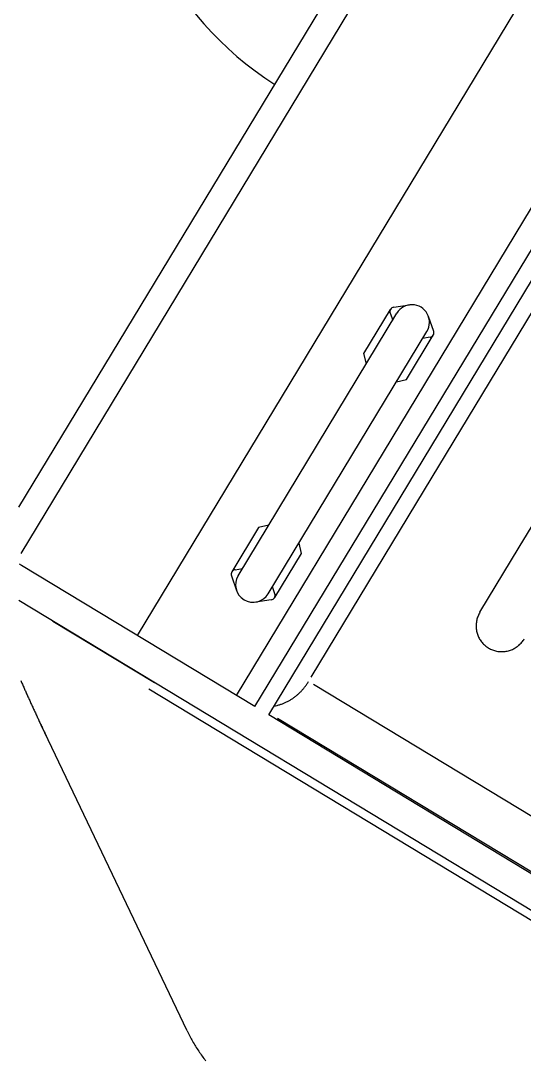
# Model space of a CAD drawing. Header units: metres. Extents: x -81 to 63023, y -186 to 109005.
# Drawn here: x 167.558 to 167.87, y -53.667 to -53.025 of the extents above; entities that cross this region are included whole.
import ezdxf

# ---------------------------------------------------------------- set-up
doc = ezdxf.new("R2010")
doc.units = ezdxf.units.M
doc.linetypes.add('TRATTEGGIATA2', pattern=[0.375, 0.25, -0.125])
doc.layers.add('LIN010CO', color=2, linetype='Continuous')
doc.layers.add('LIN025CO', color=7, linetype='Continuous')
pattern_1 = [(50, (140.031, 0), (1.821847, -0.15939), [0.1905, -2.0955]), (355, (140.031, 0), (-0.352434, 1.91057), [0.1524, -1.676406]), (100.4514, (140.1828, -0.0133), (1.469412, 1.751178), [0.1619, -1.780902]), (46.1842, (140.031, 0.508), (2.71079, -0.420423), [0.28575, -3.14325]), (96.6356, (140.2568, 0.473), (2.37404, 2.47426), [0.24285, -2.671356]), (351.184, (140.031, 0.508), (2.37404, 2.47426), [0.2286, -2.5146]), (21, (140.285, 0.381), (1.516144, -1.022652), [0.1905, -2.0955]), (326, (140.285, 0.381), (0.61802, 1.84188), [0.1524, -1.6764]), (71.4514, (140.4113, 0.2958), (2.134164, 0.819228), [0.1619, -1.7809]), (37.5, (140.03094, 0), (0.030886, 0.8455504), [0, -1.65608, 0, -1.7018, 0, -1.68275]), (7.5, (140.0309, 0), (0.668197, 1.001806), [0, -0.97028, 0, -1.61798, 0, -0.64135]), (327.5, (139.4645, 0), (1.355906, -0.0572874), [0, -0.635, 0, -1.9812, 0, -2.6289]), (317.5, (139.2105, 0), (1.481292, 0.254265), [0, -0.8255, 0, -1.31572, 0, -1.8669])]

# ---------------------------------------------------------------- blocks, each defined once
blk = doc.blocks.new('scavatore2')
for p, q in [((0.69234, -0.24462), (1.35884, -0.22449)), ((0.6691, -0.26132), (1.6301, -0.2323)), ((0.66807, -0.43438), (0.66297, -0.26551)), ((0.66932, -1.12144), (0.64379, -0.27609)), ((0.64448, -0.30065), (0.6467, -0.37403)), ((0.6655, -0.34944), (1.70476, -0.31805)), ((0.47668, -0.50817), (0.58645, -0.32951)), ((0.88377, -0.37701), (0.88822, -0.37227)), ((0.88822, -0.37227), (0.9202, -0.3713)), ((0.91807, -0.37239), (0.91523, -0.37606)), ((0.92239, -0.37226), (0.92882, -0.37959)), ((0.65518, -0.82843), (0.64144, -0.37346)), ((0.72822, -0.37812), (0.72224, -0.38583)), ((0.76232, -0.37607), (0.73035, -0.37704)), ((0.73048, -0.38163), (0.92034, -0.3759)), ((0.73254, -0.37799), (0.7356, -0.38148)), ((0.76706, -0.38053), (0.76232, -0.37607)), ((0.73114, -0.40332), (0.92099, -0.39758)), ((0.91894, -0.40123), (0.91588, -0.39774)), ((0.92326, -0.4011), (0.92924, -0.39339)), ((0.72909, -0.40696), (0.72266, -0.39963)), ((0.73341, -0.40683), (0.73625, -0.40316)), ((0.76771, -0.40221), (0.76325, -0.40695)), ((0.88442, -0.39869), (0.88916, -0.40315)), ((0.88916, -0.40315), (0.92113, -0.40218)), ((0.66766, -0.42099), (1.09698, -0.40802)), ((0.76325, -0.40695), (0.73128, -0.40791)), ((0.66807, -0.43438), (1.09425, -0.42151)), ((0.66837, -0.44437), (1.09365, -0.43152)), ((0.83769, -0.44963), (1.0934, -0.44191)), ((0.6888, -1.12085), (0.66837, -0.44437)), ((0.7022, -0.45373), (0.83769, -0.44963)), ((0.68955, -1.11502), (0.66948, -0.45007)), ((0.70793, -0.74518), (0.69924, -0.45737)), ((0.83976, -0.5182), (1.02437, -0.51263)), ((0.79277, -0.51962), (0.83976, -0.5182))]:
    blk.add_line(p, q)
for centre, radius, start, end in [((1.2056, -0.23411), 0.20743, 117.04911, 180.35049), ((0.67639, -0.2651), 0.01343, 174.3737, 181.72314), ((4.979, -3.18171), 5.23759, 146.72655, 146.74075), ((4.9733, -3.18868), 5.23666, 146.61436, 146.62857), ((4.96766, -3.19747), 5.2368, 146.48591, 146.50012), ((4.96263, -3.20624), 5.23746, 146.36131, 146.37552), ((4.95578, -3.21507), 5.23666, 146.22521, 146.23942), ((5.00247, -3.14446), 5.237, 147.29342, 147.30763), ((4.99971, -3.14892), 5.23709, 147.22187, 147.23608), ((4.99578, -3.15462), 5.23688, 147.13193, 147.14614), ((4.99127, -3.16095), 5.23653, 147.03277, 147.04698), ((4.98739, -3.16847), 5.23738, 146.92651, 146.94072), ((4.98228, -3.17481), 5.23656, 146.82356, 146.83777), ((5.01863, -3.11909), 5.237, 147.69341, 147.70762), ((5.01527, -3.12416), 5.23688, 147.61267, 147.62688), ((5.01192, -3.12924), 5.23677, 147.53193, 147.54613), ((4.96537, -3.10598), 5.18501, 147.45836, 147.47257), ((5.00639, -3.13816), 5.2369, 147.38882, 147.40303), ((5.03954, -3.10474), 5.24708, 148.03295, 148.04693), ((5.029, -3.10179), 5.23657, 147.98513, 147.99934), ((5.02798, -3.10437), 5.23708, 147.9411, 147.95531), ((5.02404, -3.11006), 5.23676, 147.85119, 147.8654), ((5.0236, -3.11142), 5.23711, 147.82184, 147.83605), ((5.02024, -3.11649), 5.23697, 147.74111, 147.75532), ((5.00529, -3.05793), 5.19331, 148.35682, 148.37126), ((5.03992, -3.08495), 5.23696, 148.2897, 148.30391), ((4.99248, -3.05912), 5.18302, 148.24253, 148.25696), ((5.03667, -3.09013), 5.23692, 148.19429, 148.2085), ((5.01536, -3.08183), 5.21444, 148.13418, 148.14839), ((5.03285, -3.09656), 5.23707, 148.0842, 148.09841), ((5.04373, -3.07855), 5.23684, 148.39979, 148.414), ((0.92028, -0.3741), 0.0028, 41.25137, 142.20851), ((0.73043, -0.37984), 0.0028, 41.25151, 142.20864), ((0.92067, -0.38674), 0.01085, 271.73001, 91.73001), ((0.73081, -0.39248), 0.01085, 91.73001, 271.73001), ((0.92105, -0.39938), 0.0028, 221.25151, 322.20864), ((0.73119, -0.40512), 0.0028, 221.25138, 322.20851), ((0.69468, -0.4259), 0.02698, 222.63025, 226.71753), ((0.69468, -0.4259), 0.02698, 222.63025, 226.71753), ((0.69527, -0.42527), 0.02784, 226.7292, 230.69069), ((0.69527, -0.42527), 0.02784, 226.7292, 230.69069), ((0.69581, -0.42461), 0.02869, 230.68842, 234.53146), ((0.69581, -0.42461), 0.02869, 230.68842, 234.53146), ((0.69625, -0.424), 0.02944, 234.53006, 238.27504), ((0.69625, -0.424), 0.02944, 234.53006, 238.27504), ((0.69671, -0.42326), 0.03031, 238.2735, 241.91125), ((0.69671, -0.42326), 0.03031, 238.2735, 241.91125), ((0.69708, -0.42256), 0.03111, 241.91308, 245.45711), ((0.69708, -0.42256), 0.03111, 241.91308, 245.45711), ((0.69737, -0.42192), 0.03181, 245.453, 248.95602), ((0.69737, -0.42192), 0.03181, 245.453, 248.95602), ((0.69761, -0.4213), 0.03248, 248.95893, 252.35426), ((0.69761, -0.4213), 0.03248, 248.95893, 252.35426), ((0.6978, -0.42071), 0.0331, 252.35105, 255.68222), ((0.6978, -0.42071), 0.0331, 252.35105, 255.68222), ((0.69793, -0.42019), 0.03363, 255.68818, 258.96734), ((0.69793, -0.42019), 0.03363, 255.68818, 258.96734), ((0.69802, -0.41976), 0.03407, 258.96294, 262.19948), ((0.69802, -0.41976), 0.03407, 258.96294, 262.19948), ((0.69806, -0.41945), 0.03438, 262.19886, 265.40629), ((0.69806, -0.41945), 0.03438, 262.19886, 265.40629), ((0.69807, -0.41925), 0.03458, 265.40641, 268.59529), ((0.69807, -0.41925), 0.03458, 265.40641, 268.59529), ((0.69808, -0.41906), 0.03477, 268.59501, 271.7321), ((0.69808, -0.41906), 0.03477, 268.59501, 271.7321), ((0.56201, -0.56058), 0.10013, 148.43988, 152.59406), ((0.56168, -0.56042), 0.09976, 152.59141, 156.7614), ((0.79323, -0.53596), 0.01634, 105.64294, 110.41728), ((0.79326, -0.53607), 0.01645, 101.00676, 105.64732), ((0.79327, -0.5361), 0.01648, 96.36493, 100.99632), ((0.79327, -0.53607), 0.01646, 91.73322, 96.37194), ((0.56197, -0.56054), 0.10008, 156.76026, 160.91787), ((0.79293, -0.5356), 0.01586, 143.61312, 148.42663), ((0.79303, -0.53568), 0.01599, 138.83529, 143.60963), ((0.79307, -0.53571), 0.01604, 134.08166, 138.84019), ((0.79309, -0.53573), 0.01607, 129.32195, 134.07453), ((0.79314, -0.5358), 0.01615, 124.60091, 129.32714), ((0.79319, -0.53587), 0.01624, 119.7873, 124.59165), ((0.79318, -0.53585), 0.01621, 115.08428, 119.79219), ((0.79324, -0.53597), 0.01635, 110.41464, 115.08428), ((0.79282, -0.53556), 0.01574, 167.7198, 172.56882), ((0.79291, -0.53559), 0.01584, 162.88737, 167.70547), ((0.79285, -0.53557), 0.01577, 158.05111, 162.89119), ((0.79289, -0.53559), 0.01582, 153.22629, 158.04026), ((0.79295, -0.53561), 0.01589, 148.42533, 153.23106), ((0.79289, -0.53556), 0.01581, 177.42577, 182.25418), ((0.79275, -0.53557), 0.01568, 182.25781, 187.12607), ((0.79278, -0.53556), 0.01571, 172.5639, 177.42369), ((0.79287, -0.53556), 0.0158, 187.11075, 191.94351), ((0.79292, -0.53555), 0.01585, 191.93976, 196.70379), ((0.79293, -0.53554), 0.01586, 196.72056, 201.53292), ((0.79299, -0.53552), 0.01593, 201.52413, 206.31725), ((0.79305, -0.53549), 0.01599, 206.31179, 211.0859), ((0.79305, -0.53549), 0.01599, 211.09912, 215.87254), ((0.79314, -0.53542), 0.01611, 215.86488, 220.60486), ((0.7932, -0.53537), 0.01619, 220.60642, 225.32372), ((0.7932, -0.53538), 0.01618, 225.3243, 230.04251), ((0.79328, -0.53528), 0.01631, 230.0329, 234.71583), ((0.79326, -0.5353), 0.01628, 234.72707, 239.41688), ((0.79333, -0.53518), 0.01641, 239.41096, 244.06343), ((0.79333, -0.5352), 0.01639, 244.06577, 248.72213), ((0.79336, -0.53513), 0.01647, 248.71733, 253.35285), ((0.79335, -0.53512), 0.01648, 253.36213, 257.99444), ((0.79336, -0.5351), 0.0165, 257.9862, 262.61369), ((0.79336, -0.53512), 0.01648, 262.62522, 267.25684), ((0.79336, -0.53508), 0.01652, 267.24732, 271.72407)]:
    blk.add_arc(centre, radius, start, end)

msp = doc.modelspace()

# ---------------------------------------------------------------- hatches: boundary and pattern name
at = {"layer": 'LIN010CO', "linetype": 'Continuous', "lineweight": 0}
h = msp.add_hatch(dxfattribs=at)
h.set_pattern_fill('AR-CONC', color=256, scale=0.01, style=0)
h.set_pattern_definition(pattern_1)
edge = h.paths.add_edge_path()
edge.add_line((165.58483, -59.06489), (165.31489, -58.90903))
edge.add_line((165.31489, -58.90903), (165.15591, -58.70247))
edge.add_line((165.15591, -58.70247), (164.98105, -58.57535))
edge.add_line((164.98105, -58.57535), (164.79028, -58.35289))
edge.add_line((164.79028, -58.35289), (164.74259, -58.19399))
edge.add_line((164.74259, -58.19399), (164.44054, -57.8603))
edge.add_line((164.44054, -57.8603), (164.28157, -57.76497))
edge.add_line((164.28157, -57.76497), (163.67176, -57.10788))
edge.add_line((163.67176, -57.10788), (163.42318, -56.65343))
edge.add_line((163.42318, -56.65343), (163.1533, -56.1707))
edge.add_line((163.1533, -56.1707), (163.07517, -55.81576))
edge.add_line((163.07517, -55.81576), (162.85501, -55.48921))
edge.add_line((162.85501, -55.48921), (162.64871, -55.06887))
edge.add_line((162.64871, -55.06887), (162.47119, -54.6929))
edge.add_line((162.47119, -54.6929), (162.2794, -54.2596))
edge.add_line((162.2794, -54.2596), (162.07974, -53.77526))
edge.add_line((162.07974, -53.77526), (161.91639, -53.31383))
edge.add_line((161.91639, -53.31383), (161.85797, -53.08575))
edge.add_line((161.85797, -53.08575), (153.37074, -67.78607))
edge.add_arc((147.54856, -64.42463), 6.72287, 310.307571, 330, ccw=False)
edge.add_line((151.89752, -69.55138), (152.5199, -70.28506))
edge.add_line((152.5199, -70.28506), (153.7609, -71.03585))
edge.add_line((153.7609, -71.03585), (155.37748, -72.34157))
edge.add_line((155.37748, -72.34157), (156.45519, -72.78225))
edge.add_line((156.45519, -72.78225), (157.49513, -73.07667))
edge.add_line((157.49513, -73.07667), (165.58483, -59.06489))
edge = h.paths.add_edge_path()
edge.add_line((185.10293, -45.38846), (185.10293, -32.56103))
edge.add_line((185.10293, -32.56103), (138.22078, -32.56103))
edge.add_line((138.22078, -32.56103), (138.22078, -71.04869))
edge.add_line((138.22078, -71.04869), (147.67733, -70.86334))
edge.add_line((147.67733, -70.86334), (147.68299, -71.14616))
edge.add_arc((147.54856, -64.42463), 6.72287, 271.145763, 330)
edge.add_line((153.37074, -67.78607), (168.28607, -41.95194))
edge.add_line((168.28607, -41.95194), (181.60719, -41.95194))
edge.add_line((181.60719, -41.95194), (181.60719, -45.58212))
edge.add_line((181.60719, -45.58212), (185.10293, -45.38846))
edge = h.paths.add_edge_path()
edge.add_line((185.10293, -36.22579), (185.10293, -32.56103))
edge.add_line((185.10293, -32.56103), (141.84969, -32.56103))
edge.add_line((141.84969, -32.56103), (138.22078, -34.27279))
edge.add_line((138.22078, -34.27279), (138.22078, -65.32144))
edge.add_line((138.22078, -65.32144), (148.25802, -65.12471))
edge.add_arc((147.54856, -64.42463), 0.99672, 315.38166, 330)
edge.add_line((148.41174, -64.92299), (164.98008, -36.22579))
edge.add_line((164.98008, -36.22579), (185.10293, -36.22579))
h = msp.add_hatch(dxfattribs=at)
h.set_pattern_fill('AR-CONC', color=256, scale=0.01, style=0)
h.set_pattern_definition(pattern_1)
edge = h.paths.add_edge_path()
edge.add_line((185.10293, -58.12047), (185.10293, -52.38555))
edge.add_line((185.10293, -52.38555), (169.87831, -53.22836))
edge.add_line((169.87831, -53.22836), (158.18795, -73.47667))
edge.add_line((158.18795, -73.47667), (158.18795, -77.58286))
edge.add_line((158.18795, -77.58286), (151.50562, -77.58286))
edge.add_line((151.50562, -77.58286), (151.50562, -78.16188))
edge.add_line((151.50562, -78.16188), (147.8233, -78.16188))
edge.add_line((147.8233, -78.16188), (138.22078, -78.36667))
edge.add_line((138.22078, -78.36667), (138.22078, -84.07735))
edge.add_line((138.22078, -84.07735), (147.87941, -83.88804))
edge.add_line((147.87941, -83.88804), (157.23178, -83.88804))
edge.add_line((157.23178, -83.88804), (157.23178, -83.30901))
edge.add_line((157.23178, -83.30901), (161.23178, -83.30901))
edge.add_line((161.23178, -83.30901), (161.23178, -81.35262))
edge.add_line((161.23178, -81.35262), (163.9141, -81.35262))
edge.add_line((163.9141, -81.35262), (163.9141, -75.01099))
edge.add_line((163.9141, -75.01099), (168.85875, -66.4466))
edge.add_arc((183.03892, -74.63353), 16.37385, 92.939153, 149.999995, ccw=False)
edge.add_line((182.19935, -58.28121), (185.10293, -58.12047))

# ---------------------------------------------------------------- linework, layer by layer
at = {"layer": 'LIN025CO', "linetype": 'TRATTEGGIATA2', "lineweight": 0, "ltscale": 3}
msp.add_arc((183.03892, -74.63352), 22.1, 92.973731, 150.001223, dxfattribs=at)

# ---------------------------------------------------------------- block references
at = {"rotation": 57.09876878106079}
msp.add_blockref('scavatore2', (166.97588, -53.77456), dxfattribs=at)

doc.saveas('drawing.dxf')
